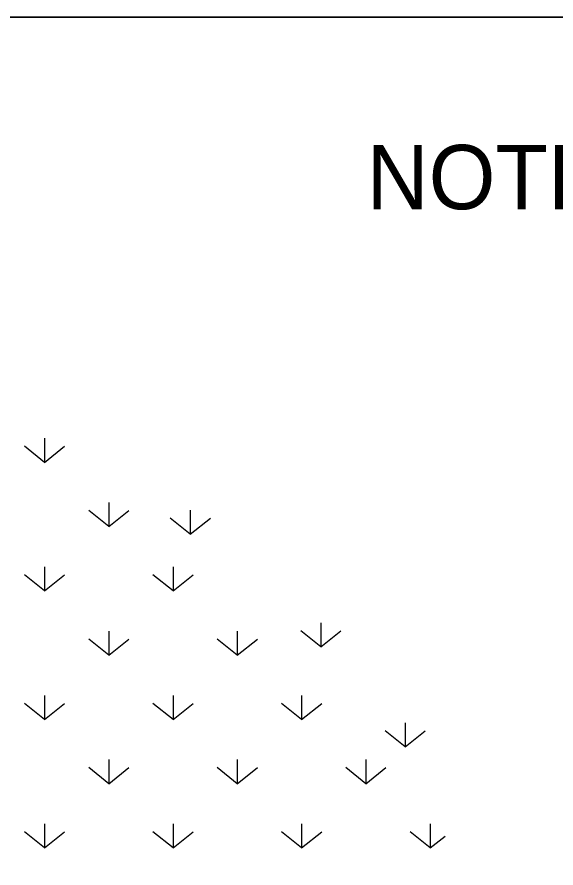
# Model space of a CAD drawing. Extents: x 1007 to 1035.5, y 1000.5 to 1021.5.
# Drawn here: x 1024.314 to 1026.327, y 1018.322 to 1021.5 of the extents above; entities that cross this region are included whole.
import ezdxf

# ---------------------------------------------------------------- set-up
doc = ezdxf.new("R2010")
doc.units = 0
for name, color, linetype in [('Level 1', 7, 'Continuous'), ('Level 10', 7, 'Continuous'), ('Level 11', 7, 'Continuous'), ('Level 5', 7, 'Continuous')]:
    doc.layers.add(name, color=color, linetype=linetype)

msp = doc.modelspace()

# ---------------------------------------------------------------- linework, layer by layer
at = {"layer": 'Level 10'}
msp.add_line((1007, 1021.5), (1035.5, 1021.5), dxfattribs=at)
at = {"layer": 'Level 11'}
msp.add_lwpolyline([(1007, 1000.5), (1035.5, 1000.5), (1035.5, 1021.5), (1007, 1021.5)], close=True, dxfattribs=at)
at = {"layer": 'Level 5'}
for p, q in [((1024.4169, 1019.9267), (1024.4169, 1019.8367)), ((1024.4169, 1019.8367), (1024.3419, 1019.8967)), ((1024.4169, 1019.8367), (1024.4919, 1019.8967)), ((1024.6569, 1019.5967), (1024.5819, 1019.6567)), ((1024.6569, 1019.6867), (1024.6569, 1019.5967)), ((1024.6569, 1019.5967), (1024.7319, 1019.6567)), ((1024.9613, 1019.6587), (1024.9613, 1019.5687)), ((1024.9613, 1019.5687), (1024.8863, 1019.6287)), ((1024.9613, 1019.5687), (1025.0363, 1019.6287)), ((1024.4169, 1019.4467), (1024.4169, 1019.3567)), ((1024.8969, 1019.4467), (1024.8969, 1019.3567)), ((1024.4169, 1019.3567), (1024.3419, 1019.4167)), ((1024.4169, 1019.3567), (1024.4919, 1019.4167)), ((1024.8969, 1019.3567), (1024.8219, 1019.4167)), ((1024.8969, 1019.3567), (1024.9719, 1019.4167)), ((1025.449, 1019.2373), (1025.449, 1019.1473)), ((1024.6569, 1019.2067), (1024.6569, 1019.1167)), ((1025.1369, 1019.2067), (1025.1369, 1019.1167)), ((1025.449, 1019.1473), (1025.374, 1019.2073)), ((1025.449, 1019.1473), (1025.524, 1019.2073)), ((1024.6569, 1019.1167), (1024.5819, 1019.1767)), ((1024.6569, 1019.1167), (1024.7319, 1019.1767)), ((1025.1369, 1019.1167), (1025.0619, 1019.1767)), ((1025.1369, 1019.1167), (1025.2119, 1019.1767)), ((1024.4169, 1018.9667), (1024.4169, 1018.8767)), ((1024.8969, 1018.9667), (1024.8969, 1018.8767)), ((1025.3769, 1018.9667), (1025.3769, 1018.8767)), ((1024.4169, 1018.8767), (1024.3419, 1018.9367)), ((1024.4169, 1018.8767), (1024.4919, 1018.9367)), ((1024.8969, 1018.8767), (1024.8219, 1018.9367)), ((1024.8969, 1018.8767), (1024.9719, 1018.9367)), ((1025.3769, 1018.8767), (1025.3019, 1018.9367)), ((1025.3769, 1018.8767), (1025.4519, 1018.9367)), ((1025.7638, 1018.8646), (1025.7638, 1018.7746)), ((1025.7638, 1018.7746), (1025.6888, 1018.8346)), ((1025.7638, 1018.7746), (1025.8388, 1018.8346)), ((1024.6569, 1018.7267), (1024.6569, 1018.6367)), ((1025.1369, 1018.7267), (1025.1369, 1018.6367)), ((1025.6169, 1018.7267), (1025.6169, 1018.6367)), ((1024.6569, 1018.6367), (1024.5819, 1018.6967)), ((1024.6569, 1018.6367), (1024.7319, 1018.6967)), ((1025.1369, 1018.6367), (1025.0619, 1018.6967)), ((1025.1369, 1018.6367), (1025.2119, 1018.6967)), ((1025.6169, 1018.6367), (1025.5419, 1018.6967)), ((1025.6169, 1018.6367), (1025.6919, 1018.6967)), ((1024.4169, 1018.4867), (1024.4169, 1018.3967)), ((1024.8969, 1018.4867), (1024.8969, 1018.3967)), ((1025.3769, 1018.4867), (1025.3769, 1018.3967)), ((1025.8569, 1018.4867), (1025.8569, 1018.3967)), ((1024.4169, 1018.3967), (1024.3419, 1018.4567)), ((1024.4169, 1018.3967), (1024.4919, 1018.4567)), ((1024.8969, 1018.3967), (1024.8219, 1018.4567)), ((1024.8969, 1018.3967), (1024.9719, 1018.4567)), ((1025.3769, 1018.3967), (1025.3019, 1018.4567)), ((1025.3769, 1018.3967), (1025.4519, 1018.4567)), ((1025.8569, 1018.3967), (1025.7819, 1018.4567)), ((1025.8569, 1018.3967), (1025.9129, 1018.4414))]:
    msp.add_line(p, q, dxfattribs=at)

# ---------------------------------------------------------------- texts
at = {"layer": 'Level 1'}
msp.add_text('NOTES:', height=0.24, dxfattribs=at).set_placement((1025.6197, 1020.7823))

doc.saveas('drawing.dxf')
